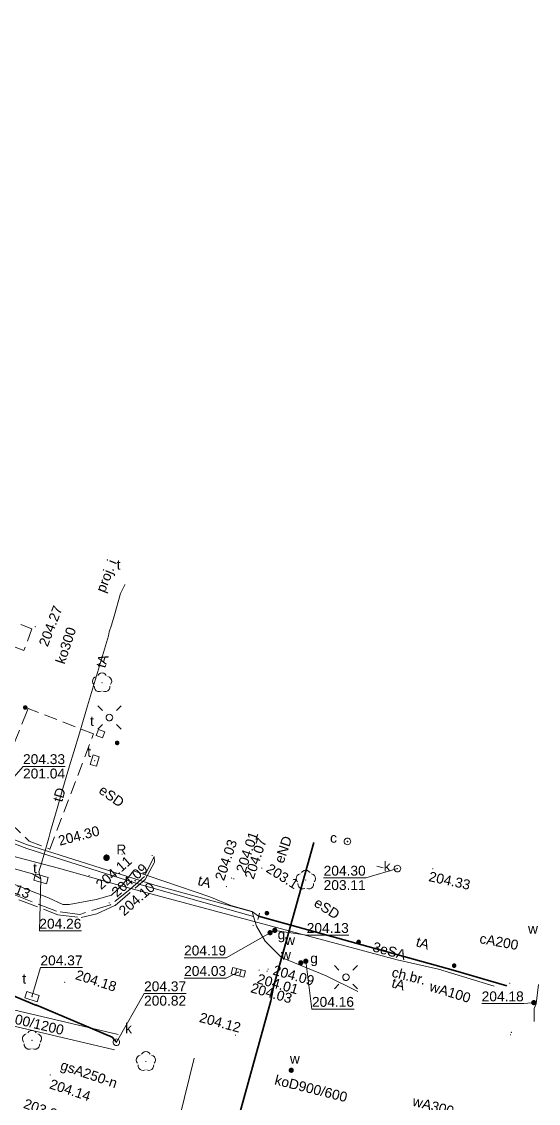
# Model space of a CAD drawing. Extents: x 0 to 7423283, y 0 to 5548300.
# Drawn here: x 7422606.4 to 7422645.8, y 5548155 to 5548237.4 of the extents above; entities that cross this region are included whole.
import ezdxf
from ezdxf.enums import TextEntityAlignment as Align

# ---------------------------------------------------------------- set-up
doc = ezdxf.new("R2010")
doc.units = 0
doc.header["$PDSIZE"] = 0.75
doc.linetypes.add('PRZER2-1', pattern=[3, 2, -1])
doc.linetypes.add('PRZER3-1', pattern=[4, 3, -1])
doc.layers.get('0').update_dxf_attribs({"linetype": 'CONTINUOUS', "lineweight": 13})
for name, color, linetype, lineweight in [('BUIB07_01', 7, 'CONTINUOUS', 13), ('BUIB07_01_O', 7, 'CONTINUOUS', 13), ('GSLKOC', 7, 'CONTINUOUS', 18), ('KTCR02', 7, 'PRZER2-1', 18), ('KTCR02_O', 7, 'PRZER2-1', 18), ('KTJZ01', 7, 'PRZER3-1', 18), ('KTOK05_01', 7, 'CONTINUOUS', 35), ('RTPW02', 7, 'CONTINUOUS', 13), ('RTPW02_O', 7, 'CONTINUOUS', 13), ('SUSM', 7, 'CONTINUOUS', 18)]:
    doc.layers.add(name, color=color, linetype=linetype, lineweight=lineweight)
for name, color, linetype, lineweight, true_color in [('EGBP04', 7, 'CONTINUOUS', 18, 0x008000), ('OBOP02', 7, 'CONTINUOUS', 18, 0x008000), ('SUOP03', 1, 'CONTINUOUS', 35, 0xff0000), ('SUPC05_O', 7, 'CONTINUOUS', 18, 0xd200d2), ('SUPE03', 1, 'CONTINUOUS', 18, 0xff0000), ('SUPE03_O', 1, 'CONTINUOUS', 18, 0xff0000), ('SUPE04', 1, 'CONTINUOUS', 18, 0xff0000), ('SUPE04_O', 1, 'CONTINUOUS', 18, 0xff0000), ('SUPG03_O', 7, 'CONTINUOUS', 18, 0xbfbf00), ('SUPG05', 7, 'CONTINUOUS', 18, 0xbfbf00), ('SUPI01_O', 7, 'CONTINUOUS', 18, 0x0a0909), ('SUPK03', 7, 'CONTINUOUS', 18, 0x803300), ('SUPK03_O', 7, 'CONTINUOUS', 18, 0x803300), ('SUPT01', 7, 'CONTINUOUS', 18, 0xff9100), ('SUPT01_O', 7, 'CONTINUOUS', 18, 0xff9100), ('SUPW03', 5, 'CONTINUOUS', 18, 0x0000ff), ('SUPW03_O', 5, 'CONTINUOUS', 18, 0x0000ff), ('SUUS05', 7, 'CONTINUOUS', 18, 0x0a0909), ('SUUS15', 7, 'CONTINUOUS', 18, 0xff9100), ('SUUS15_O', 7, 'CONTINUOUS', 18, 0xff9100), ('SUUS22', 7, 'CONTINUOUS', 18, 0x0a0909), ('SUUS22_O', 7, 'CONTINUOUS', 18, 0x0a0909), ('SUXX_01', 7, 'CONTINUOUS', 18, 0x0a0909)]:
    doc.layers.add(name, color=color, linetype=linetype, lineweight=lineweight, true_color=true_color)
for name, color, linetype, true_color in [('GUPCUB', 7, 'CONTINUOUS', 0x0a0909), ('SUPS01_02', 7, 'CONTINUOUS', 0xd200d2), ('SUPS01_02_O', 7, 'CONTINUOUS', 0xd200d2), ('SUPS01_03', 1, 'CONTINUOUS', 0xff0000), ('SUPS01_03_O', 1, 'CONTINUOUS', 0xff0000), ('SUPS01_04', 7, 'CONTINUOUS', 0xffd900), ('SUPS01_04_O', 7, 'CONTINUOUS', 0xffd900), ('SUPS01_05', 7, 'CONTINUOUS', 0x803300), ('SUPS01_05_O', 7, 'CONTINUOUS', 0x803300), ('SUPS01_07', 7, 'CONTINUOUS', 0xff9100), ('SUPS01_07_O', 7, 'CONTINUOUS', 0xff9100), ('SUPS01_08', 5, 'CONTINUOUS', 0x0000ff), ('SUPS01_08_O', 5, 'CONTINUOUS', 0x0000ff), ('SUUS25', 7, 'CONTINUOUS', 0x0a0909), ('SUUS25_O', 7, 'CONTINUOUS', 0x0a0909)]:
    doc.layers.add(name, color=color, linetype=linetype, true_color=true_color)
doc.styles.add('GEO-INFO', font='Arial')

# ---------------------------------------------------------------- blocks, each defined once
blk = doc.blocks.new('EPPGN')
blk.add_hatch(color=0).paths.add_polyline_path([(-0.09, 0), (-0.085595, -0.027812), (-0.072812, -0.052901), (-0.052901, -0.072812), (-0.027812, -0.085595), (0, -0.09), (0.027812, -0.085595), (0.052901, -0.072812), (0.072812, -0.052901), (0.085595, -0.027812), (0.09, 0), (0.085595, 0.027812), (0.072812, 0.052901), (0.052901, 0.072812), (0.027812, 0.085595), (0, 0.09), (-0.027812, 0.085595), (-0.052901, 0.072812), (-0.072812, 0.052901), (-0.085595, 0.027812)])
blk = doc.blocks.new('KOLO')
blk.add_hatch(color=0).paths.add_polyline_path([(0, 0.5), (-0.12941, 0.482963), (-0.25, 0.433013), (-0.353553, 0.353553), (-0.433013, 0.25), (-0.482963, 0.12941), (-0.5, 0), (-0.482963, -0.12941), (-0.433013, -0.25), (-0.353553, -0.353553), (-0.25, -0.433013), (-0.12941, -0.482963), (0, -0.5), (0.12941, -0.482963), (0.25, -0.433013), (0.353553, -0.353553), (0.433013, -0.25), (0.482963, -0.12941), (0.5, 0), (0.482963, 0.12941), (0.433013, 0.25), (0.353553, 0.353553), (0.25, 0.433013), (0.12941, 0.482963)])
blk = doc.blocks.new('SUUS05')
at = {"color": 0}
blk.add_lwpolyline([(0.5, -0.25), (-0.5, -0.25), (-0.5, 0.25), (0.5, 0.25)], close=True, dxfattribs=at)
for points in [[(-0.175, -0.25), (-0.175, 0.25)], [(0.175, -0.25), (0.175, 0.25)]]:
    blk.add_lwpolyline(points, dxfattribs=at)
blk = doc.blocks.new('POINT')
at = {"color": 0}
blk.add_point((0, 0), dxfattribs=at)
blk = doc.blocks.new('SPDLP')
blk.add_hatch(color=0).paths.add_polyline_path([(-0.09, 0), (-0.085595, -0.027812), (-0.072812, -0.052901), (-0.052901, -0.072812), (-0.027812, -0.085595), (0, -0.09), (0.027812, -0.085595), (0.052901, -0.072812), (0.072812, -0.052901), (0.085595, -0.027812), (0.09, 0), (0.085595, 0.027812), (0.072812, 0.052901), (0.052901, 0.072812), (0.027812, 0.085595), (0, 0.09), (-0.027812, 0.085595), (-0.052901, 0.072812), (-0.072812, 0.052901), (-0.085595, 0.027812)])
at = {"color": 0}
for points in [[(-1.292703, 0.137547), (-1.355024, 0.389802), (-1.327532, 0.648184), (-1.213525, 0.881678), (-1.026689, 1.062258), (-0.78945, 1.168249), (-0.530282, 1.186929)], [(-0.268652, 1.271938), (-0.048001, 1.40916), (0.20623, 1.462858), (0.463525, 1.426585), (0.693003, 1.304695), (0.867117, 1.11182), (0.964971, 0.871109)], [(1.126667, 0.648554), (1.325358, 0.481106), (1.454989, 0.255912), (1.5, 0), (1.454989, -0.255912), (1.325358, -0.481106), (1.126667, -0.648554)], [(-0.530282, -1.186929), (-0.78945, -1.168249), (-1.026689, -1.062258), (-1.213525, -0.881678), (-1.327532, -0.648184), (-1.355024, -0.389802), (-1.292703, -0.137547)], [(0.964971, -0.871109), (0.867117, -1.11182), (0.693003, -1.304695), (0.463525, -1.426585), (0.20623, -1.462858), (-0.048001, -1.40916), (-0.268652, -1.271938)]]:
    blk.add_lwpolyline(points, dxfattribs=at)
blk = doc.blocks.new('OKRAG_PELNY')
at = {"color": 0}
blk.add_lwpolyline([(0.5, 0), (0.482963, -0.12941), (0.433013, -0.25), (0.353553, -0.353553), (0.25, -0.433013), (0.12941, -0.482963), (0, -0.5), (-0.12941, -0.482963), (-0.25, -0.433013), (-0.353553, -0.353553), (-0.433013, -0.25), (-0.482963, -0.12941), (-0.5, 0), (-0.482963, 0.12941), (-0.433013, 0.25), (-0.353553, 0.353553), (-0.25, 0.433013), (-0.12941, 0.482963), (0, 0.5), (0.12941, 0.482963), (0.25, 0.433013), (0.353553, 0.353553), (0.433013, 0.25), (0.482963, 0.12941)], close=True, dxfattribs=at)
blk = doc.blocks.new('PROSTOKAT2-1_PELNY')
at = {"color": 0}
blk.add_lwpolyline([(1, 0.5), (1, -0.5), (-1, -0.5), (-1, 0.5)], close=True, dxfattribs=at)
blk = doc.blocks.new('SUSM01_01')
at = {"color": 0}
for points in [[(-0.353553, 0.353553), (-0.212132, 0.212132)], [(0.353553, 0.353553), (0.212132, 0.212132)], [(-0.353553, -0.353553), (-0.212132, -0.212132)], [(0.353553, -0.353553), (0.212132, -0.212132)]]:
    blk.add_lwpolyline(points, dxfattribs=at)
blk.add_lwpolyline([(0.1, 0), (0.093969, -0.034202), (0.076604, -0.064279), (0.05, -0.086603), (0.025882, -0.096593), (0, -0.1), (-0.025882, -0.096593), (-0.05, -0.086603), (-0.073305, -0.068017), (-0.090097, -0.043388), (-0.098883, -0.014904), (-0.098883, 0.014904), (-0.090097, 0.043388), (-0.073305, 0.068017), (-0.05, 0.086603), (-0.022252, 0.097493), (0.007473, 0.09972), (0.036534, 0.093087), (0.062349, 0.078183), (0.082624, 0.056332), (0.095557, 0.029476)], close=True, dxfattribs=at)
blk = doc.blocks.new('PROSTOKAT1_5-1_PELNY')
at = {"color": 0}
blk.add_lwpolyline([(0.75, -0.5), (-0.75, -0.5), (-0.75, 0.5), (0.75, 0.5)], close=True, dxfattribs=at)
blk = doc.blocks.new('KWADRAT_NIEPRZEZR')
at = {"color": 0}
blk.add_lwpolyline([(-0.5, 0.5), (-0.5, -0.5), (0.5, -0.5), (0.5, 0.5)], close=True, dxfattribs=at)
blk = doc.blocks.new('PION_C')
at = {"color": 0}
blk.add_lwpolyline([(0, 0.5), (0, -0.5)], dxfattribs=at)

msp = doc.modelspace()

# ---------------------------------------------------------------- linework, layer by layer
at = {"layer": 'GSLKOC', "color": 7, "linetype": 'PRZER2-1', "lineweight": 18, "ltscale": 0.5, "elevation": 10.18}
msp.add_lwpolyline([(7422604.33, 5548190.36), (7422604.95, 5548192), (7422607.19, 5548191.14), (7422606.58, 5548189.49)], close=True, dxfattribs=at)
at = {"layer": 'KTCR02', "color": 7, "linetype": 'PRZER2-1', "lineweight": 18, "ltscale": 0.5, "elevation": 10.18}
msp.add_lwpolyline([(7422602.82, 5548182.6), (7422602.692, 5548182.65), (7422602.44, 5548181.98), (7422601.31, 5548182.39), (7422600.77, 5548181), (7422600.51, 5548180.1), (7422602.32, 5548179.4), (7422606.98, 5548174.98), (7422608.55, 5548174.37), (7422611.85, 5548183.08), (7422611.874, 5548183.144), (7422606.89, 5548185.062), (7422606.8, 5548184.81), (7422605.8, 5548182.34), (7422604.94, 5548181.71)], close=True, dxfattribs=at)
at = {"layer": 'KTJZ01', "color": 7, "linetype": 'PRZER3-1', "lineweight": 18, "ltscale": 0.5, "elevation": 10.18}
msp.add_lwpolyline([(7422530.04, 5548199.41), (7422576.28, 5548181.84), (7422609.16, 5548169.37), (7422610.93, 5548169.16), (7422612.13, 5548169.44), (7422613.52, 5548170.08), (7422615.81, 5548172.04), (7422616.53, 5548173.39), (7422616.51, 5548173.81), (7422615.75, 5548172.27), (7422614.67, 5548171.31), (7422613.18, 5548170.13), (7422610.83, 5548169.39), (7422609.07, 5548169.64), (7422603.44, 5548171.81), (7422599.73, 5548173.21), (7422569.8, 5548184.56), (7422533.48, 5548198.33)], dxfattribs=at)
at = {"layer": 'SUOP03', "color": 36, "linetype": 'Continuous', "lineweight": 35, "true_color": 0x803300, "elevation": 10.18}
for points in [[(7422607.54, 5548162.455), (7422573.85, 5548176.58), (7422534.15, 5548193.56), (7422527.1, 5548196.32), (7422494.22, 5548209.03), (7422480.46, 5548214.21), (7422466.14, 5548219.73), (7422454.4, 5548224.01), (7422446.85, 5548226.98)], [(7422607.485, 5548162.52), (7422613.3, 5548160.04), (7422613.62, 5548159.66)]]:
    msp.add_lwpolyline(points, dxfattribs=at)
at = {"layer": 'SUOP03', "color": 212, "linetype": 'Continuous', "lineweight": 35, "true_color": 0xd200d2, "elevation": 10.18}
msp.add_lwpolyline([(7422628.67, 5548174.87), (7422625.58, 5548163.89), (7422625.38, 5548162.82), (7422622.47, 5548152.245), (7422620.49, 5548146.4), (7422620.472, 5548146.146)], dxfattribs=at)
at = {"layer": 'SUOP03', "color": 1, "linetype": 'Continuous', "lineweight": 35, "true_color": 0xff0000, "elevation": 10.18}
msp.add_lwpolyline([(7422643.36, 5548163.96), (7422639.27, 5548165.16), (7422624.459, 5548169.25)], dxfattribs=at)
at = {"layer": 'SUPE03', "color": 1, "linetype": 'Continuous', "lineweight": 18, "true_color": 0xff0000, "elevation": 10.18}
msp.add_lwpolyline([(7422624.46, 5548169.25), (7422624, 5548169.58), (7422616.56, 5548171.61), (7422606.77, 5548174.71), (7422585.18, 5548183.16), (7422557.07, 5548193), (7422532.65, 5548202.39), (7422523.19, 5548205.79), (7422504.75, 5548213.09), (7422477.2, 5548222.73), (7422450.74, 5548232.63), (7422448.04, 5548233.82), (7422444.71, 5548235.15), (7422439.34, 5548237.09), (7422438.77, 5548237.36)], dxfattribs=at)
at = {"layer": 'SUPE04', "color": 1, "linetype": 'Continuous', "lineweight": 18, "true_color": 0xff0000, "elevation": 10.18}
for points in [[(7422624.07, 5548169.24), (7422615.51, 5548171.64), (7422606.81, 5548174.4), (7422580.49, 5548184.4), (7422561.78, 5548191.11), (7422540.62, 5548198.77), (7422529.25, 5548203.32), (7422523.22, 5548205.59), (7422513.82, 5548208.96)], [(7422537.62, 5548198.24), (7422566.22, 5548186.88), (7422567.61, 5548186.16), (7422591.22, 5548177.2), (7422598.41, 5548174.29), (7422603.14, 5548172.73), (7422608.44, 5548170.65), (7422609.54, 5548170.15), (7422610.03, 5548170.15), (7422612.08, 5548170.54), (7422613.24, 5548170.85), (7422614.07, 5548171.63), (7422614.93, 5548172.71), (7422620.75, 5548170.73), (7422622.33, 5548170.07), (7422623.96, 5548169.61), (7422624.07, 5548169.24)], [(7422624.07, 5548169.24), (7422624.29, 5548168.51)], [(7422632.02, 5548163.52), (7422629.6, 5548164.71), (7422626.2, 5548166.11), (7422624.96, 5548167.36), (7422624.29, 5548168.51)]]:
    msp.add_lwpolyline(points, dxfattribs=at)
at = {"layer": 'SUPG05', "color": 52, "linetype": 'Continuous', "lineweight": 18, "true_color": 0xbfbf00, "elevation": 10.18}
msp.add_lwpolyline([(7422642.4, 5548163.94), (7422638.15, 5548165.22), (7422635.02, 5548165.94), (7422614.45, 5548171.43), (7422609.21, 5548172.91), (7422603.2, 5548174.5), (7422601.88, 5548174.92)], dxfattribs=at)
at = {"layer": 'SUPK03', "color": 36, "linetype": 'Continuous', "lineweight": 18, "true_color": 0x803300, "elevation": 10.18}
for points in [[(7422594.758, 5548164.724), (7422613.758, 5548160.244)], [(7422594.482, 5548163.556), (7422613.482, 5548159.076)], [(7422619.54, 5548158.45), (7422615.19, 5548140.69), (7422617.26, 5548140.2), (7422619.85, 5548140.11), (7422620.32, 5548140.28)]]:
    msp.add_lwpolyline(points, dxfattribs=at)
at = {"layer": 'SUPS01_04_O', "color": 18, "linetype": 'Continuous', "lineweight": 9, "true_color": 0x0a0909, "elevation": 10.8, "flags": 128}
for points in [[(7422618.776, 5548166.099), (7422621.98, 5548166.099), (7422625.33, 5548168)], [(7422631.723, 5548162.187), (7422628.52, 5548162.188), (7422628.05, 5548165.83)]]:
    msp.add_lwpolyline(points, dxfattribs=at)
at = {"layer": 'SUPS01_05_O', "color": 36, "linetype": 'Continuous', "lineweight": 9, "true_color": 0x803300, "elevation": 10.8, "flags": 128}
for points in [[(7422609.711, 5548180.666), (7422606.508, 5548180.666), (7422605.1, 5548179.04)], [(7422606.508, 5548180.666), (7422609.711, 5548180.666)], [(7422629.41, 5548172.173), (7422632.613, 5548172.172), (7422635.03, 5548172.88)], [(7422629.41, 5548172.173), (7422632.613, 5548172.172)], [(7422618.78, 5548164.537), (7422621.983, 5548164.537), (7422622.96, 5548165.02)], [(7422618.933, 5548163.372), (7422615.73, 5548163.373), (7422613.62, 5548159.66)], [(7422615.73, 5548163.373), (7422618.933, 5548163.372)]]:
    msp.add_lwpolyline(points, dxfattribs=at)
at = {"layer": 'SUPS01_07_O', "color": 30, "linetype": 'Continuous', "lineweight": 9, "true_color": 0xff9100, "elevation": 10.8, "flags": 128}
for points in [[(7422610.955, 5548168.138), (7422607.751, 5548168.138), (7422607.87, 5548172.1)], [(7422611.037, 5548165.344), (7422607.834, 5548165.344), (7422607.19, 5548163.13)]]:
    msp.add_lwpolyline(points, dxfattribs=at)
at = {"layer": 'SUPS01_08_O', "color": 5, "linetype": 'Continuous', "lineweight": 9, "true_color": 0x0000ff, "elevation": 10.8, "flags": 128}
for points in [[(7422631.325, 5548167.813), (7422628.122, 5548167.813), (7422625.69, 5548168.18)], [(7422641.45, 5548162.608), (7422644.654, 5548162.608), (7422645.55, 5548162.69)]]:
    msp.add_lwpolyline(points, dxfattribs=at)
at = {"layer": 'SUPT01', "color": 30, "linetype": 'Continuous', "lineweight": 18, "true_color": 0xff9100, "elevation": 10.18}
for points in [[(7422607.87, 5548172.1), (7422607.72, 5548172.63), (7422607.94, 5548173.37), (7422608.28, 5548174.52), (7422608.48, 5548175.22), (7422608.61, 5548175.73), (7422609.11, 5548177.46), (7422609.54, 5548178.99), (7422610.05, 5548180.7), (7422610.39, 5548181.78), (7422610.8, 5548183.2), (7422611.42, 5548185.27), (7422613.03, 5548190.6), (7422613.07, 5548190.91), (7422613.25, 5548191.42), (7422613.45, 5548192.09), (7422613.93, 5548193.83), (7422614.27, 5548194.49)], [(7422614.27, 5548194.49), (7422613.93, 5548193.83), (7422613.45, 5548192.09), (7422613.25, 5548191.42), (7422613.07, 5548190.91), (7422613.03, 5548190.6), (7422611.42, 5548185.27), (7422610.8, 5548183.2), (7422610.39, 5548181.78), (7422610.05, 5548180.7), (7422609.54, 5548178.99), (7422609.11, 5548177.46), (7422608.61, 5548175.73), (7422608.48, 5548175.22), (7422608.28, 5548174.52), (7422607.94, 5548173.37), (7422607.72, 5548172.63), (7422607.87, 5548172.1)], [(7422582.05, 5548182.2), (7422590.85, 5548178.54), (7422599.22, 5548175.43), (7422605.69, 5548172.91), (7422607.22, 5548172.49), (7422607.87, 5548172.1)]]:
    msp.add_lwpolyline(points, dxfattribs=at)
at = {"layer": 'SUPW03', "color": 5, "linetype": 'Continuous', "lineweight": 18, "true_color": 0x0000ff, "elevation": 10.18}
msp.add_lwpolyline([(7422645.46, 5548161.25), (7422645.45, 5548162.22), (7422645.59, 5548162.59), (7422645.77, 5548164.07)], dxfattribs=at)

# ---------------------------------------------------------------- block references
at = {"layer": 'BUIB07_01', "color": 7, "lineweight": 13, "xscale": 0.5, "yscale": 0.5, "rotation": 90}
msp.add_blockref('KOLO', (7422612.87, 5548173.71, 10.2), dxfattribs=at)
at = {"layer": 'EGBP04', "color": 96, "lineweight": 18, "true_color": 0x008000, "xscale": 0.5, "yscale": 0.5, "rotation": 90}
for p in [(7422614.06, 5548173.98, 10.32), (7422611.55, 5548172.36, 10.32), (7422624.04, 5548168.55, 10.32)]:
    msp.add_blockref('EPPGN', p, dxfattribs=at)
at = {"layer": 'GUPCUB', "color": 18, "lineweight": 5, "true_color": 0x0a0909, "rotation": 90}
msp.add_blockref('POINT', (7422631.22, 5548174.95, 10.24), dxfattribs=at)
at = {"layer": 'KTOK05_01', "color": 7, "lineweight": 35, "xscale": 0.35, "yscale": 0.35, "rotation": 90}
for p in [(7422606.681, 5548185.143, 10.18), (7422613.68, 5548182.448, 10.18), (7422625.089, 5548169.488, 10.18), (7422632.075, 5548167.299, 10.18), (7422639.354, 5548165.493, 10.18)]:
    msp.add_blockref('KOLO', p, dxfattribs=at)
at = {"layer": 'OBOP02', "color": 96, "lineweight": 18, "true_color": 0x008000, "xscale": 0.5, "yscale": 0.5, "rotation": 90}
for p in [(7422612.53, 5548187.03, 10.12), (7422628.05, 5548172.01, 10.12), (7422607.19, 5548159.81, 10.12), (7422615.87, 5548158.2, 10.12)]:
    msp.add_blockref('SPDLP', p, dxfattribs=at)
at = {"layer": 'RTPW02', "color": 7, "lineweight": 13, "xscale": 0.09, "yscale": 0.09, "rotation": 90}
for p in [(7422607.44, 5548191.3, 10.2), (7422608.55, 5548174.37, 10.2), (7422616.35, 5548173.88, 10.2), (7422637.72, 5548172.87, 10.2), (7422622.4, 5548172.16, 10.2), (7422622.56, 5548172.1, 10.2), (7422622, 5548171.51, 10.2), (7422613.07, 5548170.27, 10.2), (7422613.18, 5548170.13, 10.2), (7422613.52, 5548170.08, 10.2), (7422625.18, 5548165.23, 10.2), (7422624.5, 5548165.15, 10.2), (7422625.1, 5548165.07, 10.2), (7422609.68, 5548164.23, 10.2), (7422643.59, 5548164.15, 10.2), (7422643.71, 5548160.42, 10.2), (7422622.69, 5548160.2, 10.2), (7422643.65, 5548160.23, 10.2), (7422608.58, 5548157.17, 10.2)]:
    msp.add_blockref('KOLO', p, dxfattribs=at)
at = {"layer": 'SUPS01_02', "color": 212, "lineweight": 5, "true_color": 0xd200d2, "xscale": 0.09, "yscale": 0.09, "rotation": 90}
msp.add_blockref('KOLO', (7422631.22, 5548174.95, 10.24), dxfattribs=at)
at = {"layer": 'SUPS01_03', "color": 1, "lineweight": 5, "true_color": 0xff0000, "xscale": 0.09, "yscale": 0.09, "rotation": 90}
msp.add_blockref('KOLO', (7422624.7, 5548172.92, 10.24), dxfattribs=at)
at = {"layer": 'SUPS01_04', "color": 40, "lineweight": 5, "true_color": 0xffd900, "xscale": 0.09, "yscale": 0.09, "rotation": 90}
for p in [(7422625.33, 5548168, 10.24), (7422628.05, 5548165.83, 10.24)]:
    msp.add_blockref('KOLO', p, dxfattribs=at)
at = {"layer": 'SUPS01_05', "color": 36, "lineweight": 5, "true_color": 0x803300, "xscale": 0.09, "yscale": 0.09, "rotation": 90}
for p in [(7422635.03, 5548172.88, 10.24), (7422622.9, 5548164.99, 10.24), (7422613.62, 5548159.66, 10.24)]:
    msp.add_blockref('KOLO', p, dxfattribs=at)
at = {"layer": 'SUPS01_07', "color": 30, "lineweight": 5, "true_color": 0xff9100, "xscale": 0.09, "yscale": 0.09, "rotation": 90}
for p in [(7422614.27, 5548194.49, 10.24), (7422611.97, 5548181.1, 10.24), (7422607.87, 5548172.1, 10.24), (7422607.19, 5548163.13, 10.24)]:
    msp.add_blockref('KOLO', p, dxfattribs=at)
at = {"layer": 'SUPS01_08', "color": 5, "lineweight": 5, "true_color": 0x0000ff, "xscale": 0.09, "yscale": 0.09, "rotation": 90}
for p in [(7422625.69, 5548168.18, 10.24), (7422645.42, 5548162.68, 10.24)]:
    msp.add_blockref('KOLO', p, dxfattribs=at)
at = {"layer": 'SUSM', "color": 7, "lineweight": 18, "rotation": 90}
for name, p, xscale, yscale in [('SUSM01_01', (7422613.09, 5548184.38, 10.24), 2.5, 2.5), ('OKRAG_PELNY', (7422613.09, 5548184.38, 10.24), 0.5, 0.5), ('SUSM01_01', (7422631.11, 5548164.61, 10.24), 2.5, 2.5), ('OKRAG_PELNY', (7422631.11, 5548164.61, 10.24), 0.5, 0.5)]:
    msp.add_blockref(name, p, dxfattribs=dict(at, xscale=xscale, yscale=yscale))
at = {"layer": 'SUUS05', "color": 18, "lineweight": 18, "true_color": 0x0a0909, "rotation": 344.994867378671}
msp.add_blockref('SUUS05', (7422622.9, 5548164.99, 10.24), dxfattribs=at)
at = {"layer": 'SUUS15', "color": 36, "lineweight": 18, "true_color": 0x803300, "xscale": 0.5, "yscale": 0.5, "rotation": 90}
for p in [(7422635.03, 5548172.88, 10.24), (7422613.62, 5548159.66, 10.24)]:
    msp.add_blockref('OKRAG_PELNY', p, dxfattribs=at)
at = {"layer": 'SUUS15', "color": 30, "lineweight": 18, "true_color": 0xff9100, "xscale": 0.5, "yscale": 0.5}
for p, rotation in [((7422607.87, 5548172.1, 10.24), 344.2911393281063), ((7422607.19, 5548163.13, 10.24), 342.6457740778069)]:
    msp.add_blockref('PROSTOKAT2-1_PELNY', p, dxfattribs=dict(at, rotation=rotation))
at = {"layer": 'SUUS22', "color": 18, "lineweight": 18, "true_color": 0x0a0909, "xscale": 0.5, "yscale": 0.5}
for name, p, rotation in [('KWADRAT_NIEPRZEZR', (7422612.41, 5548183.15, 10.25), 339.5774618573404), ('PROSTOKAT1_5-1_PELNY', (7422611.97, 5548181.1, 10.25), 72.64576485682508), ('OKRAG_PELNY', (7422631.22, 5548174.95, 10.25), 90)]:
    msp.add_blockref(name, p, dxfattribs=dict(at, rotation=rotation))
at = {"layer": 'SUUS25', "color": 18, "lineweight": 5, "true_color": 0x0a0909, "xscale": 0.4, "yscale": 0.4}
for p, rotation in [((7422625.33, 5548168, 10.24), 343.1011291293933), ((7422625.69, 5548168.18, 10.24), 344.8457233679546), ((7422627.67, 5548165.71, 10.24), 90), ((7422628.05, 5548165.83, 10.24), 344.994867378671), ((7422645.42, 5548162.68, 10.24), 252.6457647431396), ((7422626.94, 5548157.53, 10.24), 340.844188740811)]:
    msp.add_blockref('KOLO', p, dxfattribs=dict(at, rotation=rotation))
at = {"layer": 'SUXX_01', "color": 18, "lineweight": 18, "true_color": 0x0a0909, "xscale": 0.5, "yscale": 0.5}
for p, rotation in [((7422633.7, 5548173, 10.24), 73.02429052553262), ((7422624.46, 5548169.25, 10.24), 345.547347720255)]:
    msp.add_blockref('PION_C', p, dxfattribs=dict(at, rotation=rotation))

# ---------------------------------------------------------------- texts
at = {"layer": 'BUIB07_01_O', "color": 7, "linetype": 'Continuous', "lineweight": 0, "style": 'GEO-INFO'}
msp.add_text('R', height=0.75, dxfattribs=at).set_placement((7422613.62, 5548173.96, 10.8))
at = {"layer": 'KTCR02_O', "color": 7, "linetype": 'Continuous', "lineweight": 0, "style": 'GEO-INFO'}
msp.add_text('ch.br.', height=0.75, rotation=345.75891, dxfattribs=at).set_placement((7422635.905, 5548164.717, 10.8), align=Align.MIDDLE)
at = {"layer": 'RTPW02_O', "color": 7, "linetype": 'Continuous', "lineweight": 0, "style": 'GEO-INFO'}
for s, rotation, p in [('204.27', 68.85122, (7422608.38, 5548189.72, 10.8)), ('204.30', 14.59987, (7422609.3, 5548174.62, 10.8)), ('204.01', 71.38702, (7422623.424, 5548172.497, 10.8)), ('204.07', 71.38702, (7422624.068, 5548172.014, 10.8)), ('204.03', 71.38702, (7422621.815, 5548171.901, 10.8)), ('204.11', 41.07014, (7422612.456, 5548171.241, 10.8)), ('204.09', 41.07014, (7422613.662, 5548170.667, 10.8)), ('204.13', 339.48447, (7422603.881, 5548171.705, 10.8)), ('204.33', 347.72995, (7422637.36, 5548171.94, 10.8)), ('204.10', 41.07014, (7422614.21, 5548169.237, 10.8)), ('204.09', 344.24851, (7422625.482, 5548164.827, 10.8)), ('204.18', 342.2158, (7422610.43, 5548164.48, 10.8)), ('204.01', 344.24851, (7422624.277, 5548164.172, 10.8)), ('204.03', 344.24851, (7422623.792, 5548163.478, 10.8)), ('204.12', 344.84593, (7422619.881, 5548161.222, 10.8)), ('204.14', 341.69346, (7422608.462, 5548156.167, 10.8))]:
    msp.add_text(s, height=0.75, rotation=rotation, dxfattribs=at).set_placement(p)
at = {"layer": 'SUPC05_O', "color": 212, "linetype": 'Continuous', "lineweight": 0, "true_color": 0xd200d2, "style": 'GEO-INFO'}
msp.add_text('cA200', height=0.75, rotation=349.56232, dxfattribs=at).set_placement((7422641.243, 5548167.215, 10.8))
at = {"layer": 'SUPE03_O', "color": 1, "linetype": 'Continuous', "lineweight": 0, "true_color": 0xff0000, "style": 'GEO-INFO'}
for s, rotation, p in [('eSD', 324.98162, (7422612.206, 5548178.677, 10.8)), ('eSD', 327.55316, (7422628.6, 5548170.079, 10.8)), ('3eSA', 344.80739, (7422633.081, 5548166.596, 10.8))]:
    msp.add_text(s, height=0.75, rotation=rotation, dxfattribs=at).set_placement(p)
at = {"layer": 'SUPE04_O', "color": 1, "linetype": 'Continuous', "lineweight": 0, "true_color": 0xff0000, "style": 'GEO-INFO'}
msp.add_text('eND', height=0.75, rotation=70.95317, dxfattribs=at).set_placement((7422626.339, 5548173.218, 10.8))
at = {"layer": 'SUPG03_O', "color": 18, "linetype": 'Continuous', "lineweight": 0, "true_color": 0x0a0909, "style": 'GEO-INFO'}
msp.add_text('gsA250-n', height=0.75, rotation=341.06226, dxfattribs=at).set_placement((7422609.29, 5548157.61, 10.8))
at = {"layer": 'SUPI01_O', "color": 18, "linetype": 'Continuous', "lineweight": 0, "true_color": 0x0a0909, "style": 'GEO-INFO'}
msp.add_text('proj. i', height=0.75, rotation=68.4774, dxfattribs=at).set_placement((7422612.941, 5548195.127, 10.8), align=Align.MIDDLE)
at = {"layer": 'SUPK03_O', "color": 36, "linetype": 'Continuous', "lineweight": 0, "true_color": 0x803300, "style": 'GEO-INFO'}
for s, rotation, p in [('ko300', 71.80062, (7422609.674, 5548188.394, 10.8)), ('koB1800/1200', 346.75927, (7422602.937, 5548161.758, 10.8)), ('koD900/600', 346.01259, (7422625.62, 5548156.462, 10.8))]:
    msp.add_text(s, height=0.75, rotation=rotation, dxfattribs=at).set_placement(p)
at = {"layer": 'SUPS01_02_O', "color": 212, "linetype": 'Continuous', "lineweight": 0, "true_color": 0xd200d2, "style": 'GEO-INFO'}
msp.add_text('203.34', height=0.75, rotation=340.53568, dxfattribs=at).set_placement((7422606.48, 5548154.682, 10.8))
at = {"layer": 'SUPS01_03_O', "color": 1, "linetype": 'Continuous', "lineweight": 0, "true_color": 0xff0000, "style": 'GEO-INFO'}
msp.add_text('203.1', height=0.75, rotation=328.01772, dxfattribs=at).set_placement((7422624.956, 5548172.677, 10.8))
at = {"layer": 'SUPS01_04_O', "color": 18, "linetype": 'Continuous', "lineweight": 0, "true_color": 0x0a0909, "style": 'GEO-INFO'}
for s, p in [('204.19', (7422618.776, 5548166.272)), ('204.16', (7422628.52, 5548162.36))]:
    msp.add_text(s, height=0.75, rotation=359.99979, dxfattribs=at).set_placement(p)
at = {"layer": 'SUPS01_05_O', "color": 36, "linetype": 'Continuous', "lineweight": 0, "true_color": 0x803300, "style": 'GEO-INFO'}
for s, p in [('204.33', (7422606.508, 5548180.839)), ('201.04', (7422606.508, 5548179.744)), ('204.30', (7422629.41, 5548172.345)), ('203.11', (7422629.41, 5548171.25)), ('204.03', (7422618.78, 5548164.71)), ('204.37', (7422615.73, 5548163.545)), ('200.82', (7422615.73, 5548162.45))]:
    msp.add_text(s, height=0.75, rotation=359.99979, dxfattribs=at).set_placement(p)
at = {"layer": 'SUPS01_07_O', "color": 30, "linetype": 'Continuous', "lineweight": 0, "true_color": 0xff9100, "style": 'GEO-INFO'}
for s, p in [('204.26', (7422607.751, 5548168.31)), ('204.37', (7422607.834, 5548165.516))]:
    msp.add_text(s, height=0.75, rotation=359.99979, dxfattribs=at).set_placement(p)
at = {"layer": 'SUPS01_08_O', "color": 5, "linetype": 'Continuous', "lineweight": 0, "true_color": 0x0000ff, "style": 'GEO-INFO'}
for s, p in [('204.13', (7422628.122, 5548167.986)), ('204.18', (7422641.45, 5548162.78))]:
    msp.add_text(s, height=0.75, rotation=359.99979, dxfattribs=at).set_placement(p)
at = {"layer": 'SUPT01_O', "color": 30, "linetype": 'Continuous', "lineweight": 0, "true_color": 0xff9100, "style": 'GEO-INFO'}
for s, rotation, p in [('tA', 73.42578, (7422612.761, 5548188.104, 10.8)), ('tD', 74.21904, (7422609.486, 5548177.898, 10.8)), ('tA', 344.85881, (7422619.755, 5548171.652, 10.8)), ('tA', 343.42578, (7422636.382, 5548166.99, 10.8)), ('tA', 344.23262, (7422634.528, 5548163.864, 10.8))]:
    msp.add_text(s, height=0.75, rotation=rotation, dxfattribs=at).set_placement(p)
at = {"layer": 'SUPW03_O', "color": 5, "linetype": 'Continuous', "lineweight": 0, "true_color": 0x0000ff, "style": 'GEO-INFO'}
for s, rotation, p in [('wA100', 342.84057, (7422637.406, 5548163.59, 10.8)), ('wA300', 345.14816, (7422636.12, 5548154.851, 10.8))]:
    msp.add_text(s, height=0.75, rotation=rotation, dxfattribs=at).set_placement(p)
at = {"layer": 'SUUS15_O', "color": 30, "linetype": 'Continuous', "lineweight": 0, "true_color": 0xff9100, "style": 'GEO-INFO'}
for p in [(7422613.64, 5548195.64, 10.8), (7422607.27, 5548172.55, 10.8), (7422606.45, 5548164.12, 10.8)]:
    msp.add_text('t', height=0.75, rotation=359.99979, dxfattribs=at).set_placement(p)
at = {"layer": 'SUUS15_O', "color": 36, "linetype": 'Continuous', "lineweight": 0, "true_color": 0x803300, "style": 'GEO-INFO'}
for p in [(7422633.98, 5548172.68, 10.8), (7422614.28, 5548160.35, 10.8)]:
    msp.add_text('k', height=0.75, rotation=359.99979, dxfattribs=at).set_placement(p)
at = {"layer": 'SUUS15_O', "color": 5, "linetype": 'Continuous', "lineweight": 0, "true_color": 0x0000ff, "style": 'GEO-INFO'}
msp.add_text('w', height=0.75, rotation=359.99979, dxfattribs=at).set_placement((7422644.98, 5548167.93, 10.8))
at = {"layer": 'SUUS22_O', "color": 18, "linetype": 'Continuous', "lineweight": 0, "true_color": 0x0a0909, "style": 'GEO-INFO'}
for s, p in [('t', (7422611.61, 5548183.74, 10.8)), ('t', (7422611.4, 5548181.39, 10.8)), ('c', (7422629.9, 5548174.85, 10.8))]:
    msp.add_text(s, height=0.75, rotation=359.99979, dxfattribs=at).set_placement(p)
at = {"layer": 'SUUS25_O', "color": 18, "linetype": 'Continuous', "lineweight": 0, "true_color": 0x0a0909, "style": 'GEO-INFO'}
for s, p in [('g', (7422625.903, 5548167.499, 10.8)), ('w', (7422626.474, 5548167.065, 10.8)), ('g', (7422628.39, 5548165.68, 10.8)), ('w', (7422626.84, 5548158.04, 10.8))]:
    msp.add_text(s, height=0.75, rotation=359.99979, dxfattribs=at).set_placement(p)
msp.add_text('w', height=0.75, dxfattribs=at).set_placement((7422626.92, 5548165.96, 10.8), align=Align.RIGHT)

doc.saveas('drawing.dxf')
